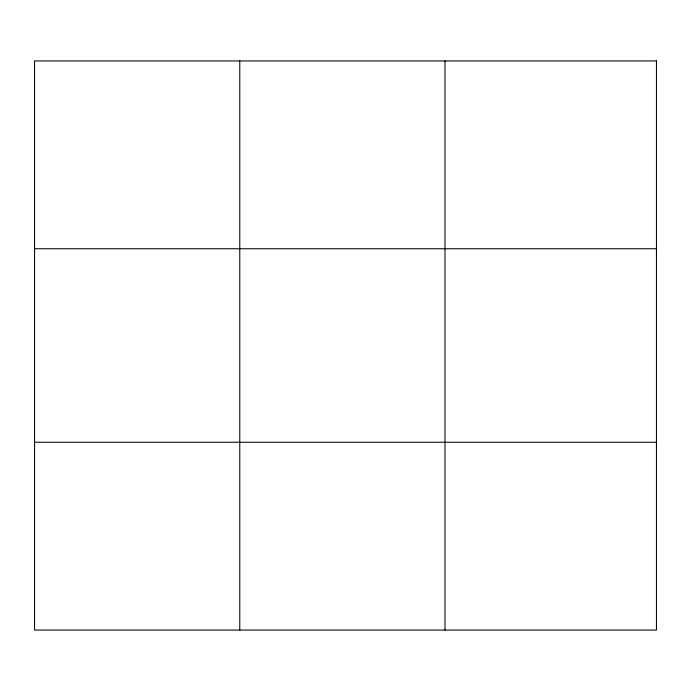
<?xml version="1.0" encoding="UTF-8"?>
<svg xmlns="http://www.w3.org/2000/svg" width="691" height="691" viewBox="0 0 691 691"><rect width="100%" height="100%" fill="white"/><g stroke="black" fill="none" stroke-linecap="round" stroke-linejoin="round"><path stroke-width="1.04" d="M239.777 630.054L239.777 60.946M445.004 630.054L445.004 60.946M34.55 248.751L656.45 248.751M34.55 442.249L656.45 442.249M656.45 60.946L656.45 630.054L34.55 630.054L34.55 60.946L656.45 60.946"/></g></svg>
